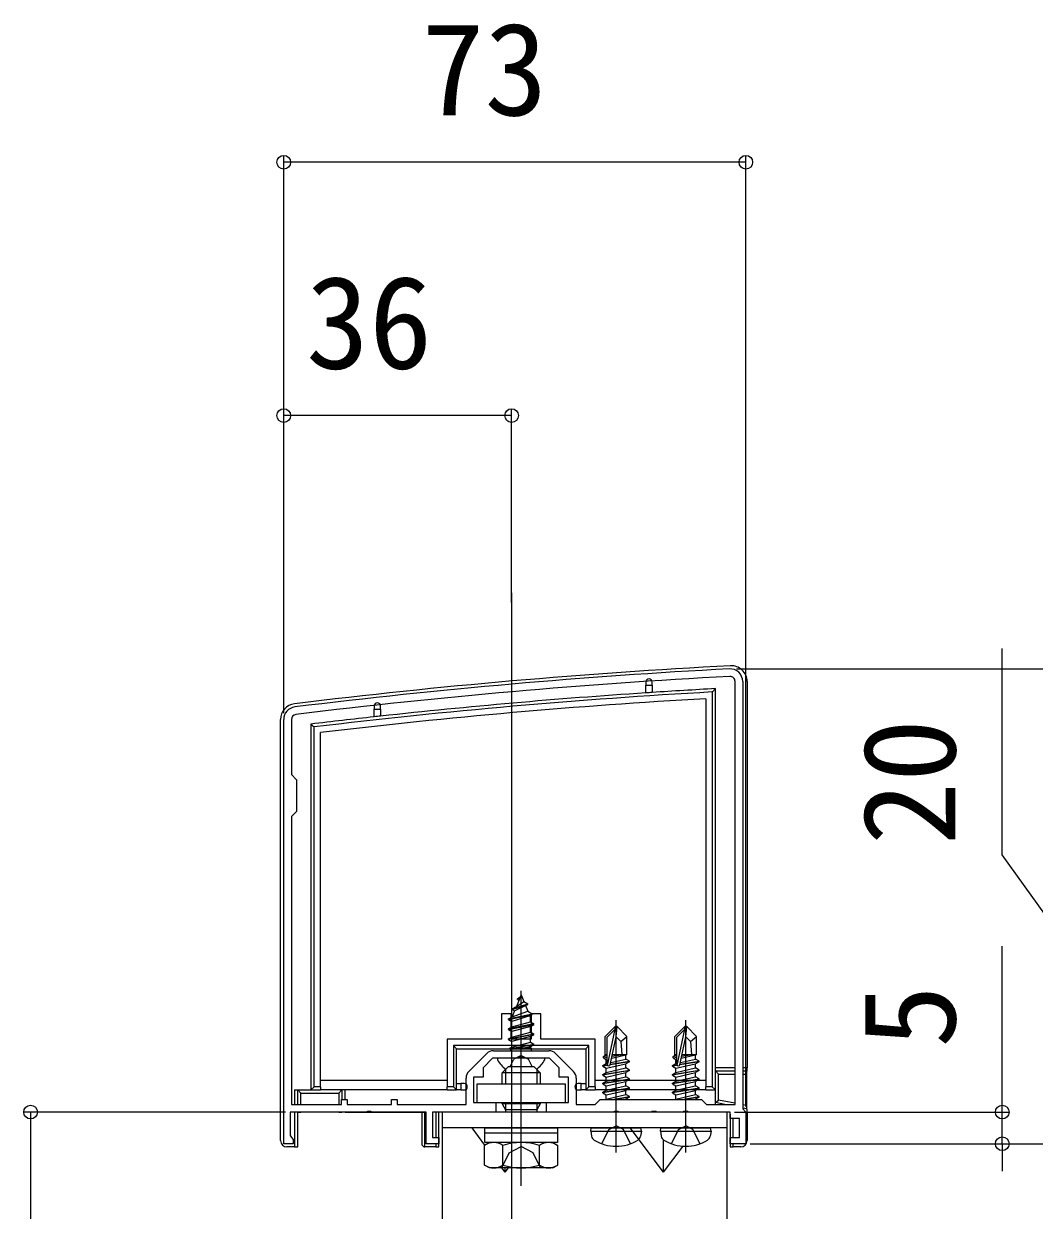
# Model space of a CAD drawing. Units: millimetres, scale not verified. Extents: x -875 to 875, y -1304 to 1297.
# Drawn here: x 564.9 to 724.6, y 598.3 to 785.7 of the extents above; entities that cross this region are included whole.
import ezdxf
from ezdxf.enums import TextEntityAlignment as Align

# ---------------------------------------------------------------- set-up
doc = ezdxf.new("R2010")
doc.units = ezdxf.units.MM
doc.header["$LTSCALE"] = 8
for name, color, linetype in [('0-3_YKK_11', 7, 'Continuous'), ('0-4_YKK_12', 2, 'Continuous'), ('0-5_YKK_13', 4, 'Continuous'), ('0-7_YKK_D', 6, 'Continuous')]:
    doc.layers.add(name, color=color, linetype=linetype)
doc.styles.add('ＭＳ ゴシック', font='')
doc.styles.get('ＭＳ ゴシック').set_extended_font_data('MS Gothic')

msp = doc.modelspace()

# ---------------------------------------------------------------- linework, layer by layer
at = {"layer": '0-3_YKK_11'}
for p, q in [((677.3, 615), (677.3, 681.8)), ((635.239, 620.236), (638.064, 623.061)), ((639.124, 623.5), (647.876, 623.5)), ((648.936, 623.061), (651.761, 620.236))]:
    msp.add_line(p, q, dxfattribs=at)
for points in [[(678.5, 681.8), (678.5, 614.3), (679, 613.8), (679, 608.8), (676.5, 608.8), (676.5, 609.8), (678, 609.8), (678, 612.8), (676.5, 612.8), (676.5, 613.8), (669.958, 613.8), (669.775, 613.92), (669.225, 613.92), (669.042, 613.8), (664.958, 613.8), (664.775, 613.92), (664.225, 613.92), (664.042, 613.8), (658.958, 613.8), (658.775, 613.92), (658.225, 613.92), (658.042, 613.8), (647.5, 613.8), (647.5, 615.3), (651, 615.3), (651, 619.3), (649.5, 619.3), (649.5, 620.8), (648, 622.3), (643.958, 622.3), (643.775, 622.42), (643.225, 622.42), (643.042, 622.3), (639, 622.3), (637.5, 620.8), (637.5, 619.3), (636, 619.3), (636, 615.3), (639.5, 615.3), (639.5, 613.8)], [(639.5, 613.8), (629.5, 613.8), (629.5, 609.8), (630.5, 609.8), (630.5, 608.8), (628.5, 608.8), (628.5, 613.8), (619.958, 613.8), (619.775, 613.92), (619.225, 613.92), (619.042, 613.8), (607, 613.8), (607, 610.092), (607.25, 609.796), (607.5, 609.5), (607.5, 608.8), (606, 608.8), (606, 675.8)], [(607.2, 675.8), (607.2, 667.1), (608, 666.3), (608, 661.3), (607.2, 660.5), (607.2, 615), (615.1, 615), (615.1, 615.8), (616, 615.8), (616, 615), (623, 615), (623, 615.8), (623.9, 615.8), (623.9, 615), (634.8, 615), (634.8, 619.176)], [(652.2, 619.176), (652.2, 615), (655.2, 615), (656, 615.8), (672, 615.8), (672.8, 615), (677.3, 615)]]:
    msp.add_lwpolyline(points, dxfattribs=at)
for centre, radius, start, end in [((729.281, -314.799), 999.996, 93.03159, 96.98007), ((729.281, -314.799), 998.796, 93.03159, 96.98007), ((676.5, 681.8), 2, 359.99999, 93.0316), ((676.5, 681.8), 0.8, 359.99999, 93.03161), ((608, 675.8), 2, 96.98007, 179.99999), ((608, 675.8), 0.8, 96.98007, 179.99999), ((639.124, 622), 1.5, 90.00002, 135.00001), ((647.876, 622), 1.5, 44.99999, 89.99998), ((636.3, 619.176), 1.5, 134.99999, 179.99998), ((650.7, 619.176), 1.5, 0.00002, 45.00001)]:
    msp.add_arc(centre, radius, start, end, dxfattribs=at)
at = {"layer": '0-4_YKK_12'}
msp.add_line((642, 695.797), (642, 83.8), dxfattribs=at)
at = {"layer": '0-5_YKK_13'}
for p, q in [((663.2, 681.704), (663.2, 681.204)), ((663.2, 681.204), (664.2, 681.204)), ((663.2, 680.004), (663.2, 681.204)), ((664.2, 681.204), (664.2, 681.704)), ((664.2, 681.204), (664.2, 680.07)), ((679.2, 681.8), (679.2, 620.8)), ((672.7, 679.087), (672.7, 617.8)), ((673.7, 680.145), (673.7, 617.8)), ((620.3, 677.922), (620.3, 677.422)), ((620.3, 677.422), (621.3, 677.422)), ((620.3, 676.222), (620.3, 677.422)), ((621.3, 677.422), (621.3, 677.922)), ((621.3, 677.422), (621.3, 676.332)), ((605.5, 609.298), (605.5, 675.8)), ((610.3, 675.072), (610.8, 674.628)), ((611.8, 617.8), (611.8, 673.74)), ((643.5, 632.3), (642.753, 630.497)), ((642.9, 631.61), (643.154, 631.464)), ((643.5, 618.8), (643.5, 632.954)), ((643.5, 632.3), (643.924, 631.276)), ((642.468, 629.808), (642.076, 628.863)), ((642.076, 628.863), (644.57, 629.718)), ((642.1, 630.02), (644.55, 630.815)), ((642.1, 630.12), (642.753, 630.497)), ((642.1, 630.02), (642.468, 629.808)), ((642.468, 629.808), (644.199, 630.612)), ((642.753, 630.497), (643.924, 631.276)), ((643.924, 631.276), (644.55, 630.915)), ((644.199, 630.612), (644.55, 630.815)), ((644.199, 630.612), (644.57, 629.718)), ((644.55, 630.815), (644.55, 630.915)), ((644.57, 629.718), (645.25, 629.325)), ((641.5, 628.53), (645.25, 629.325)), ((641.5, 628.43), (645.25, 629.225)), ((641.5, 628.53), (642.076, 628.863)), ((641.5, 628.43), (641.5, 628.53)), ((641.5, 628.43), (642.025, 628.127)), ((645.5, 627.735), (641.5, 626.94)), ((644.866, 629.003), (642.025, 628.127)), ((642.025, 627.243), (642.025, 628.127)), ((642.025, 627.243), (644.975, 628.038)), ((644.866, 629.003), (645.25, 629.225)), ((644.866, 629.003), (644.975, 628.739)), ((644.975, 628.038), (644.975, 628.739)), ((644.975, 628.038), (645.5, 627.735)), ((645.25, 629.225), (645.25, 629.325)), ((645.5, 627.635), (645.5, 627.735)), ((658.5, 607.4), (658.5, 628.3)), ((669.5, 607.4), (669.5, 628.3)), ((641.5, 626.84), (645.5, 627.635)), ((641.5, 626.94), (642.025, 627.243)), ((641.5, 626.84), (641.5, 626.94)), ((641.5, 626.84), (642.025, 626.537)), ((641.5, 625.35), (645.5, 626.145)), ((645.5, 626.045), (641.5, 625.25)), ((644.975, 627.332), (642.025, 626.537)), ((642.025, 625.653), (642.025, 626.537)), ((642.025, 625.653), (644.975, 626.448)), ((644.975, 627.332), (645.5, 627.635)), ((644.975, 626.448), (644.975, 627.332)), ((644.975, 626.448), (645.5, 626.145)), ((658.35, 627.3), (656.8, 625.75)), ((657.1, 625.626), (658.35, 626.876)), ((657.168, 621.177), (658.35, 626.876)), ((658.65, 627.3), (658.35, 627.3)), ((658.35, 626.876), (658.35, 627.3)), ((658.5, 625.678), (658.5, 627.3)), ((658.5, 625.678), (658.65, 627.3)), ((658.65, 627.3), (660.2, 625.75)), ((669.35, 627.3), (667.8, 625.75)), ((668.1, 625.626), (669.35, 626.876)), ((668.168, 621.177), (669.35, 626.876)), ((669.65, 627.3), (669.35, 627.3)), ((669.35, 626.876), (669.35, 627.3)), ((669.5, 625.678), (669.5, 627.3)), ((669.5, 625.678), (669.65, 627.3)), ((669.65, 627.3), (671.2, 625.75)), ((632.8, 624.3), (632.8, 617.8)), ((654.2, 624.3), (632.8, 624.3)), ((641.5, 625.25), (642.025, 624.947)), ((641.721, 623.887), (642.025, 624.063)), ((644.975, 625.742), (642.025, 624.947)), ((642.025, 624.063), (642.025, 624.947)), ((642.025, 624.063), (644.975, 624.858)), ((642.142, 623.887), (645.5, 624.555)), ((645.5, 624.455), (642.645, 623.887)), ((644.975, 624.152), (643.994, 623.887)), ((644.975, 624.858), (644.975, 625.742)), ((644.975, 624.858), (645.5, 624.555)), ((644.975, 624.152), (645.5, 624.455)), ((644.975, 623.887), (644.975, 624.152)), ((645.5, 624.455), (645.5, 624.555)), ((654.2, 617.8), (654.2, 624.3)), ((655.2, 617.8), (655.2, 625.3)), ((656.8, 622.781), (656.8, 625.75)), ((657.1, 621.348), (657.1, 625.626)), ((657.59, 621.293), (658.5, 625.678)), ((659.243, 624.947), (660.2, 625.75)), ((660.2, 622.9), (660.2, 625.75)), ((667.8, 622.781), (667.8, 625.75)), ((668.1, 621.348), (668.1, 625.626)), ((668.59, 621.293), (669.5, 625.678)), ((670.243, 624.947), (671.2, 625.75)), ((671.2, 622.9), (671.2, 625.75)), ((647.096, 622.3), (639.904, 622.3)), ((645.135, 623.887), (641.721, 623.887)), ((641.782, 621), (642.355, 622.149)), ((641.865, 623.5), (641.865, 623.887)), ((643.5, 622.758), (642.355, 622.149)), ((643.5, 602.178), (643.5, 623.589)), ((643.5, 622.758), (644.645, 622.149)), ((645.218, 621), (644.645, 622.149)), ((645.135, 623.5), (645.135, 623.887)), ((656.5, 622.608), (656.8, 622.781)), ((656.5, 622.608), (657.1, 622.724)), ((656.5, 622.392), (656.5, 622.608)), ((656.5, 622.392), (657.1, 622.491)), ((656.5, 622.392), (656.95, 622.132)), ((656.8, 622.9), (657.1, 622.9)), ((656.95, 622.132), (657.103, 622.167)), ((656.95, 621.468), (656.95, 622.132)), ((657.66, 621.628), (660.05, 622.168)), ((657.805, 622.325), (660.05, 622.832)), ((657.865, 622.617), (659.583, 622.9)), ((657.92, 622.884), (658.004, 622.9)), ((657.924, 622.9), (660.2, 622.9)), ((660.2, 622.9), (660.05, 622.832)), ((660.05, 622.168), (660.05, 622.832)), ((660.6, 621.85), (660.05, 622.168)), ((667.5, 622.608), (667.8, 622.781)), ((667.5, 622.608), (668.1, 622.724)), ((667.5, 622.392), (667.5, 622.608)), ((667.5, 622.392), (668.1, 622.491)), ((667.5, 622.392), (667.95, 622.132)), ((667.8, 622.9), (668.1, 622.9)), ((667.95, 622.132), (668.103, 622.167)), ((667.95, 621.468), (667.95, 622.132)), ((668.66, 621.628), (671.05, 622.168)), ((668.805, 622.325), (671.05, 622.832)), ((668.865, 622.617), (670.583, 622.9)), ((668.92, 622.884), (669.004, 622.9)), ((668.924, 622.9), (671.2, 622.9)), ((671.2, 622.9), (671.05, 622.832)), ((671.05, 622.168), (671.05, 622.832)), ((671.6, 621.85), (671.05, 622.168)), ((640.5, 620), (641.5, 621)), ((641.04, 620.54), (641.04, 618.2)), ((641.5, 621), (645.5, 621)), ((646.5, 620), (645.5, 621)), ((645.96, 620.54), (645.96, 618.2)), ((656.4, 621.15), (657.113, 621.269)), ((657.168, 621.178), (656.4, 621.05)), ((656.4, 621.05), (656.4, 621.15)), ((656.4, 621.05), (656.95, 620.732)), ((656.4, 619.75), (660.6, 620.45)), ((660.6, 620.35), (656.4, 619.65)), ((656.95, 620.732), (660.05, 621.432)), ((656.95, 620.068), (656.95, 620.732)), ((660.6, 621.75), (657.574, 621.246)), ((657.602, 621.35), (660.6, 621.85)), ((660.6, 621.75), (660.05, 621.432)), ((660.05, 620.768), (660.05, 621.432)), ((660.6, 620.45), (660.05, 620.768)), ((660.6, 620.35), (660.05, 620.032)), ((660.6, 621.75), (660.6, 621.85)), ((660.6, 620.35), (660.6, 620.45)), ((667.4, 621.15), (668.113, 621.269)), ((668.168, 621.178), (667.4, 621.05)), ((667.4, 621.05), (667.4, 621.15)), ((667.4, 621.05), (667.95, 620.732)), ((667.4, 619.75), (671.6, 620.45)), ((671.6, 620.35), (667.4, 619.65)), ((667.95, 620.732), (671.05, 621.432)), ((667.95, 620.068), (667.95, 620.732)), ((671.6, 621.75), (668.574, 621.246)), ((668.602, 621.35), (671.6, 621.85)), ((671.6, 621.75), (671.05, 621.432)), ((671.05, 620.768), (671.05, 621.432)), ((671.6, 620.45), (671.05, 620.768)), ((671.6, 620.35), (671.05, 620.032)), ((671.6, 621.75), (671.6, 621.85)), ((671.6, 620.35), (671.6, 620.45)), ((677.3, 620.8), (674.2, 620.8)), ((674.2, 620.3), (677.3, 620.3)), ((679.2, 620.8), (678.5, 620.8)), ((678.5, 620.3), (679.169, 620.3)), ((631.8, 618.8), (611.8, 618.8)), ((640.5, 618.2), (640.5, 620)), ((646.5, 620), (640.5, 620)), ((646.5, 620), (646.5, 618.2)), ((672.7, 618.8), (655.2, 618.8)), ((656.4, 619.65), (656.4, 619.75)), ((656.4, 619.65), (656.95, 619.332)), ((656.4, 618.35), (660.6, 619.05)), ((660.6, 618.95), (656.4, 618.25)), ((656.4, 618.25), (656.4, 618.35)), ((656.95, 619.332), (660.05, 620.032)), ((656.95, 618.668), (656.95, 619.332)), ((656.95, 617.932), (660.05, 618.632)), ((660.05, 619.368), (660.05, 620.032)), ((660.6, 619.05), (660.05, 619.368)), ((660.6, 618.95), (660.05, 618.632)), ((660.05, 617.968), (660.05, 618.632)), ((660.6, 618.95), (660.6, 619.05)), ((667.4, 619.65), (667.4, 619.75)), ((667.4, 619.65), (667.95, 619.332)), ((667.4, 618.35), (671.6, 619.05)), ((671.6, 618.95), (667.4, 618.25)), ((667.4, 618.25), (667.4, 618.35)), ((667.95, 619.332), (671.05, 620.032)), ((667.95, 618.668), (667.95, 619.332)), ((667.95, 617.932), (671.05, 618.632)), ((671.05, 619.368), (671.05, 620.032)), ((671.6, 619.05), (671.05, 619.368)), ((671.6, 618.95), (671.05, 618.632)), ((671.05, 617.968), (671.05, 618.632)), ((671.6, 618.95), (671.6, 619.05)), ((674.7, 615.71), (674.7, 619.8)), ((678.5, 619.8), (679.108, 619.8)), ((679.108, 619.8), (679.108, 614.828)), ((607.7, 617.3), (607.7, 615)), ((607.7, 617.3), (610.3, 617.3)), ((608.2, 615), (608.2, 617.3)), ((608.7, 615), (608.7, 616.8)), ((610.3, 617.3), (611.8, 617.3)), ((611.8, 617.8), (610.8, 617.8)), ((611.8, 617.8), (611.8, 617.3)), ((631.8, 617.3), (611.8, 617.3)), ((615.2, 617.3), (615.2, 615.724)), ((615.7, 615.8), (615.7, 617.3)), ((632.8, 617.8), (631.8, 617.8)), ((631.8, 617.3), (631.8, 617.8)), ((633.3, 618.3), (634, 618.3)), ((634, 617.3), (633.3, 617.3)), ((634, 618.3), (634, 617.3)), ((634.5, 618.3), (634, 618.3)), ((634, 617.3), (634.5, 617.3)), ((653, 618.3), (652.5, 618.3)), ((652.5, 617.3), (653, 617.3)), ((653, 617.3), (653, 618.3)), ((653, 618.3), (653.7, 618.3)), ((653.7, 617.3), (653, 617.3)), ((655.2, 617.8), (654.2, 617.8)), ((655.2, 617.8), (655.2, 617.3)), ((672.7, 617.3), (655.2, 617.3)), ((656.4, 618.25), (656.95, 617.932)), ((656.4, 616.95), (660.6, 617.65)), ((660.6, 617.55), (656.4, 616.85)), ((656.4, 616.85), (656.4, 616.95)), ((656.4, 616.85), (656.95, 616.532)), ((656.95, 617.268), (656.95, 617.932)), ((656.95, 616.532), (660.05, 617.232)), ((656.95, 615.868), (656.95, 616.532)), ((660.6, 617.65), (660.05, 617.968)), ((660.6, 617.55), (660.05, 617.232)), ((660.05, 616.568), (660.05, 617.232)), ((660.6, 616.25), (660.05, 616.568)), ((660.6, 617.55), (660.6, 617.65)), ((667.4, 618.25), (667.95, 617.932)), ((667.4, 616.95), (671.6, 617.65)), ((671.6, 617.55), (667.4, 616.85)), ((667.4, 616.85), (667.4, 616.95)), ((667.4, 616.85), (667.95, 616.532)), ((667.95, 617.268), (667.95, 617.932)), ((667.95, 616.532), (671.05, 617.232)), ((667.95, 615.868), (667.95, 616.532)), ((671.6, 617.65), (671.05, 617.968)), ((671.6, 617.55), (671.05, 617.232)), ((671.05, 616.568), (671.05, 617.232)), ((671.6, 616.25), (671.05, 616.568)), ((671.6, 617.55), (671.6, 617.65)), ((673.7, 617.8), (672.7, 617.8)), ((672.7, 617.3), (672.7, 617.8)), ((672.7, 617.3), (674.2, 617.3)), ((674.2, 615), (674.2, 617.3)), ((640.5, 615.1), (640.5, 615.3)), ((640.5, 615.1), (641.04, 614.164)), ((646.5, 615.1), (640.5, 615.1)), ((646.5, 615.3), (646.5, 615.1)), ((657.9, 615.8), (660.6, 616.25)), ((660.6, 616.15), (658.5, 615.8)), ((659.906, 615.8), (660.05, 615.832)), ((660.6, 616.15), (660.05, 615.832)), ((660.05, 615.8), (660.05, 615.832)), ((660.6, 616.15), (660.6, 616.25)), ((668.9, 615.8), (671.6, 616.25)), ((671.6, 616.15), (669.5, 615.8)), ((670.906, 615.8), (671.05, 615.832)), ((671.6, 616.15), (671.05, 615.832)), ((671.05, 615.8), (671.05, 615.832)), ((671.6, 616.15), (671.6, 616.25)), ((674.2, 615.3), (674.7, 615.71)), ((675.7, 615), (674.2, 615.3)), ((677.281, 615.194), (674.7, 615.71)), ((679.108, 614.828), (678.5, 614.95)), ((607.7, 613.8), (607.7, 608.3)), ((608.2, 608.331), (608.2, 613.8)), ((608.2, 613.8), (608.7, 613.8)), ((614.7, 613.8), (608.7, 613.8)), ((614.7, 613.8), (615.2, 613.8)), ((615.7, 613.8), (615.2, 613.8)), ((615.7, 613.8), (628.3, 613.8)), ((627.8, 613.8), (627.8, 608.832)), ((628.3, 608.3), (628.3, 613.8)), ((630, 613.8), (630, 609.8)), ((676.2, 613.8), (630, 613.8)), ((630.5, 608.331), (630.5, 613.8)), ((631, 613.8), (631, 528.8)), ((676, 613.8), (631, 613.8)), ((676, 613.8), (676, 528.8)), ((676.5, 613.5), (676.5, 608.331)), ((677, 609.8), (677, 612.8)), ((679.169, 614.306), (678.5, 614.44)), ((678.951, 613.84), (679.2, 613.79)), ((679.2, 613.79), (679.2, 609.298)), ((676, 611.3), (631, 611.3)), ((637.785, 608.587), (635.75, 611.3)), ((637.75, 611.3), (649.25, 611.3)), ((654.5, 610.8), (654.588, 611.3)), ((654.588, 611.3), (662.412, 611.3)), ((666, 604.3), (660.75, 611.3)), ((662.5, 610.8), (662.412, 611.3)), ((665.5, 610.8), (665.588, 611.3)), ((665.588, 611.3), (673.412, 611.3)), ((673.5, 610.8), (673.412, 611.3)), ((638.5, 609), (637.727, 608.553)), ((637.75, 609), (637.75, 610.5)), ((649.25, 610.5), (637.75, 610.5)), ((649.25, 609), (637.75, 609)), ((648.5, 609), (638.5, 609)), ((648.5, 609), (649.274, 608.553)), ((649.25, 610.5), (649.25, 609)), ((654.5, 610.8), (654.641, 609.998)), ((654.5, 610.8), (662.5, 610.8)), ((662.5, 610.8), (662.359, 609.998)), ((665.5, 610.8), (665.641, 609.998)), ((665.5, 610.8), (673.5, 610.8)), ((666, 604.3), (666, 609.425)), ((673.5, 610.8), (673.359, 609.998)), ((607.7, 608.3), (606.498, 608.3)), ((630, 608.3), (628.3, 608.3)), ((630, 608.8), (630, 608.3)), ((637.727, 605.446), (637.727, 608.553)), ((640.613, 605.446), (640.613, 608.553)), ((646.387, 605.446), (646.387, 608.553)), ((649.273, 605.446), (649.273, 608.553)), ((666, 604.3), (669.085, 608.413)), ((677, 608.3), (677, 608.8)), ((678.202, 608.3), (677, 608.3)), ((638.5, 605), (637.727, 605.446)), ((648.5, 605), (649.274, 605.446)), ((648.5, 605), (638.5, 605)), ((641, 604.3), (640.475, 605)), ((641, 604.3), (641.525, 605)), ((641, 604.3), (641, 605))]:
    msp.add_line(p, q, dxfattribs=at)
for points in [[(673.7, 617.8), (674.2, 617.3), (674.2, 680.674), (673.7, 680.145)], [(610.3, 675.072), (610.3, 617.3), (610.8, 617.8), (610.8, 674.628)], [(642.9, 631.61), (642.9, 631.71), (643.367, 631.98)], [(642.1, 630.02), (642.1, 630.12), (644.55, 630.915)], [(655.2, 625.3), (646.6, 625.3), (646.6, 629.3), (645.1, 629.3), (645.1, 625.3), (641.9, 625.3), (641.9, 629.3), (640.4, 629.3), (640.4, 625.3), (631.8, 625.3), (631.8, 617.8)], [(644.975, 625.742), (645.5, 626.045), (645.5, 626.145)], [(632.8, 624.3), (633.3, 623.8), (653.7, 623.8)], [(641.5, 625.25), (641.5, 625.35), (642.025, 625.653)], [(654.2, 624.3), (653.7, 623.8), (653.7, 618.3), (653.7, 617.3)], [(658.5, 625.678), (659.243, 624.947), (659.4, 622.9)], [(669.5, 625.678), (670.243, 624.947), (670.4, 622.9)], [(633.3, 617.3), (633.3, 618.3), (633.3, 623.8)], [(656.4, 621.15), (656.95, 621.468), (657.1, 621.501)], [(656.4, 619.75), (656.95, 620.068), (660.05, 620.768)], [(667.4, 621.15), (667.95, 621.468), (668.1, 621.501)], [(667.4, 619.75), (667.95, 620.068), (671.05, 620.768)], [(674.2, 620.3), (674.7, 619.8), (677.3, 619.8)], [(656.4, 618.35), (656.95, 618.668), (660.05, 619.368)], [(667.4, 618.35), (667.95, 618.668), (671.05, 619.368)], [(608.2, 617.3), (608.7, 616.8), (614.7, 616.8)], [(615.2, 617.3), (614.7, 616.8), (614.7, 615)], [(631.8, 617.3), (633.3, 617.3), (632.8, 617.8)], [(654.2, 617.8), (653.7, 617.3), (655.2, 617.3)], [(656.4, 616.95), (656.95, 617.268), (660.05, 617.968)], [(656.833, 615.8), (656.95, 615.868), (660.05, 616.568)], [(667.4, 616.95), (667.95, 617.268), (671.05, 617.968)], [(667.833, 615.8), (667.95, 615.868), (671.05, 616.568)], [(641.04, 615.3), (641.04, 614.164), (641.04, 613.8)], [(646.5, 615.1), (645.96, 614.164), (641.04, 614.164)], [(645.96, 615.3), (645.96, 614.164), (645.96, 613.8)], [(649.25, 611.3), (649.25, 610.5), (637.75, 610.5), (637.75, 611.3)], [(656.242, 608.805), (657.355, 611.037), (658.5, 611.646)], [(660.758, 608.805), (659.645, 611.037), (658.5, 611.646)], [(667.242, 608.805), (668.355, 611.037), (669.5, 611.646)], [(671.758, 608.805), (670.645, 611.037), (669.5, 611.646)], [(640.45, 604.997), (641.6, 607.355), (643.5, 608.365)], [(646.55, 604.997), (645.4, 607.355), (643.5, 608.365)]]:
    msp.add_lwpolyline(points, dxfattribs=at)
msp.add_lwpolyline([(650.5, 618.2), (636.5, 618.2), (636.5, 615.3), (650.5, 615.3)], close=True, dxfattribs=at)
for centre, radius, start, end in [((729.129, -314.822), 1000.5, 93.01138, 96.97129), ((676.7, 681.8), 2.5, 0, 93.01138), ((663.7, 681.704), 0.5, 90, 180), ((663.7, 681.704), 0.5, 0, 90), ((729.281, -314.803), 997, 93.16701, 93.74275), ((729.281, -314.803), 996.5, 93.1974, 96.82845), ((729.281, -314.803), 995.5, 93.25826, 96.77738), ((620.8, 677.922), 0.5, 90, 180), ((620.8, 677.922), 0.5, 0, 90), ((729.281, -314.803), 997, 93.80034, 96.21767), ((729.281, -314.803), 997, 93.74275, 93.80034), ((608, 675.8), 2.5, 96.97129, 180), ((729.281, -314.803), 997, 96.27548, 96.85395), ((729.281, -314.803), 997, 96.21767, 96.27548), ((639.904, 622.146), 0.154, 90, 207.28096), ((647.096, 622.146), 0.154, 332.71904, 90), ((643.5, 624), 4.2, 207.28096, 234.69714), ((643.5, 624), 4.2, 305.30286, 332.71904), ((657.348, 621.348), 0.248, 180, 347.19096), ((668.348, 621.348), 0.248, 180, 347.19096), ((634.5, 617.8), 0.5, 0, 90), ((634.5, 617.8), 0.5, 270, 0), ((652.5, 617.8), 0.5, 90, 180), ((652.5, 617.8), 0.5, 180, 270), ((639.17, 606.444), 2.556, 55.61708, 124.38292), ((643.5, 599.446), 9.554, 72.41276, 107.58724), ((647.83, 606.444), 2.556, 55.61708, 124.38292), ((655.528, 610.154), 0.9, 190, 237.94412), ((658.5, 614.9), 6.5, 237.94412, 302.05588), ((661.472, 610.154), 0.9, 302.05588, 350), ((666.528, 610.154), 0.9, 190, 237.94412), ((669.5, 614.9), 6.5, 237.94412, 302.05588), ((672.472, 610.154), 0.9, 302.05588, 350), ((639.17, 607.555), 2.556, 235.61708, 304.38292), ((643.5, 614.553), 9.554, 252.41276, 287.58724), ((647.83, 607.555), 2.556, 235.61708, 304.38292)]:
    msp.add_arc(centre, radius, start, end, dxfattribs=at)
for centre, major_axis, ratio, start_param, end_param in [((679.139, 619.8), (0, 0.5), 0.061163, 0, 1.5707963), ((679.169, 620.8), (0, 0.5), 0.061163, 3.1415927, 4.712389), ((679.139, 614.822), (0, 0.51), 0.059966, 1.5587586, 3.129555), ((679.169, 613.796), (0, 0.51), 0.059966, 4.7003513, 6.2711476), ((606.502, 609.302), (-0.71, -0.71), 0.99628, 5.4996506, 7.06672), ((678.198, 609.302), (0.71, -0.71), 0.99628, 5.4996506, 7.06672), ((607.7, 608.331), (-0.5, 0), 0.061163, 1.5707963, 3.1415927), ((628.3, 608.832), (0, 0.532), 0.940706, 1.5707963, 3.1415927), ((630, 608.331), (-0.5, 0), 0.061163, 1.5707963, 3.1415927), ((677, 608.331), (-0.5, 0), 0.061163, 0, 1.5707963)]:
    msp.add_ellipse(centre, major_axis=major_axis, ratio=ratio, start_param=start_param, end_param=end_param, dxfattribs=at)
at = {"layer": '0-7_YKK_D'}
for p, q in [((606, 676.8), (606, 764.8)), ((679, 614.676), (679, 764.8)), ((679, 763.8), (606, 763.8)), ((606, 676.8), (606, 724.8)), ((642, 723.8), (606, 723.8)), ((642, 694.297), (642, 724.8)), ((677.5, 683.8), (760.5, 683.8)), ((677.5, 683.8), (800.5, 683.8)), ((719.5, 613.8), (719.5, 639.991)), ((606.3, 613.8), (565, 613.8)), ((566, 613.8), (566, 523.8)), ((677.2, 613.8), (720.5, 613.8)), ((719.5, 608.8), (719.5, 613.8)), ((679.7, 608.8), (720.5, 608.8)), ((679.7, 608.8), (760.5, 608.8)), ((679.7, 608.8), (760.5, 608.8)), ((719.5, 608.8), (719.5, 604.5))]:
    msp.add_line(p, q, dxfattribs=at)
msp.add_lwpolyline([(759.5, 598.8), (719.5, 654.43), (719.5, 687.021)], dxfattribs=at)
for centre in [(606, 763.8), (679, 763.8), (606, 723.8), (642, 723.8), (566, 613.8), (719.5, 613.8), (719.5, 608.8)]:
    msp.add_circle(centre, 1.075, dxfattribs=at)

# ---------------------------------------------------------------- texts
at = {"layer": '0-7_YKK_D', "style": 'ＭＳ ゴシック'}
for s, p in [('73', (627.727, 766.8)), ('36', (609.511, 726.8))]:
    msp.add_text(s, height=14.66, dxfattribs=at).set_placement(p, align=Align.BOTTOM_LEFT)
for s, p in [('20', (716.5, 655.952)), ('5', (716.5, 623.923))]:
    msp.add_text(s, height=14.66, rotation=90, dxfattribs=at).set_placement(p, align=Align.BOTTOM_LEFT)

doc.saveas('drawing.dxf')
